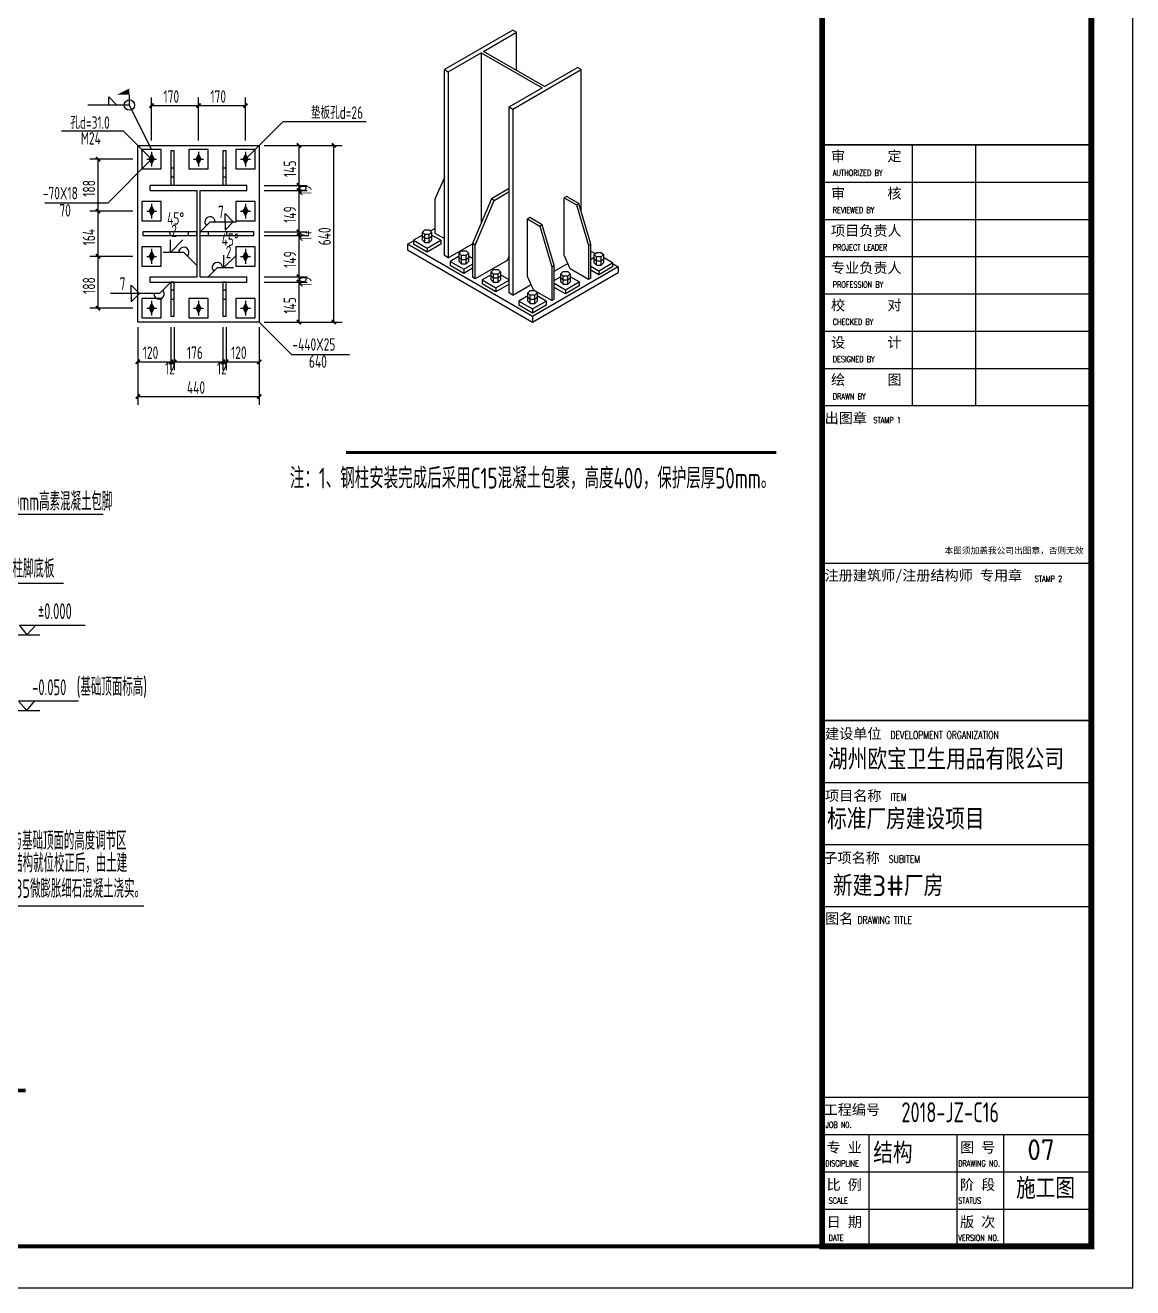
# Model space of a CAD drawing. Extents: x -138012 to 2129925, y -311560 to 0.
# Drawn here: x 629871 to 656620, y -195960 to -165473 of the extents above; entities that cross this region are included whole.
import ezdxf
from ezdxf.enums import TextEntityAlignment as Align

# ---------------------------------------------------------------- set-up
doc = ezdxf.new("R2010")
doc.units = 0
doc.header["$LTSCALE"] = 1000
doc.header["$MEASUREMENT"] = 0
doc.linetypes.add('2', pattern=[5, 1.5, -1, 1.5, -1])
doc.layers.get('0').update_dxf_attribs({"linetype": 'CONTINUOUS'})
for name, color, linetype in [('10', 7, 'CONTINUOUS'), ('BOLT', 7, 'CONTINUOUS'), ('C', 43, 'CONTINUOUS'), ('DIM_SYMB', 3, 'CONTINUOUS'), ('G', 3, 'CONTINUOUS'), ('PUB_TEXT', 7, 'CONTINUOUS'), ('PUB_TITLE', 4, 'CONTINUOUS'), ('TEXT', 7, 'CONTINUOUS'), ('图层1', 53, 'CONTINUOUS'), ('图框', 4, 'CONTINUOUS'), ('尺寸标注', 7, 'CONTINUOUS'), ('柱构件', 2, 'CONTINUOUS'), ('焊缝标注', 253, 'CONTINUOUS'), ('螺栓孔标注', 253, 'CONTINUOUS'), ('钢板标注', 253, 'CONTINUOUS')]:
    doc.layers.add(name, color=color, linetype=linetype)
doc.styles.add('iIcon2', font='')
doc.styles.add('MIMI-TKWZ', font='romanc.shx', dxfattribs={"width": 0.75, "oblique": 15, "bigfont": 'bigfont.shx'})
doc.styles.add('STYLE1', font='tssdeng.shx', dxfattribs={"height": 8, "bigfont": 'tssdchn.shx'})
doc.styles.add('TSSD_Dimension', font='tssdeng.shx', dxfattribs={"width": 0.7, "bigfont": 'hztxt.shx'})
doc.styles.add('TSSD_REIN', font='tssdeng.shx', dxfattribs={"width": 0.7, "bigfont": 'tssdchn.shx'})
doc.styles.get('iIcon2').set_extended_font_data('SimSun')

# ---------------------------------------------------------------- blocks, each defined once
blk = doc.blocks.new('A$C73615854')
at = {"layer": 'BOLT'}
blk.add_hatch(color=256, dxfattribs=at).paths.add_polyline_path([(120, -84), (-12, 180), (120, 444), (252, 180)])
for p, q in [((-144, 180, 302), (384, 180, 302)), ((120, -84, 302), (-12, 180, 302)), ((120, 420, 302), (0, 180, 302)), ((120, -216, 302), (120, 576, 302)), ((120, 444, 302), (252, 180, 302)), ((120, -84, 302), (252, 180, 302))]:
    blk.add_line(p, q, dxfattribs=at)
blk = doc.blocks.new('a3')
at = {"linetype": 'Continuous'}
h = blk.add_hatch(dxfattribs=at)
h.set_pattern_fill('ANSI31', color=4, scale=1865.340904, style=0)
h.set_pattern_definition([(45, (-1162511.03, 2124.53), (-164.8744, 164.8744), [])])
h.paths.add_polyline_path([(3552, 1738), (2568, 1738), (2568, -506), (3552, -506)])
h.paths.add_polyline_path([(5270, 1738), (4059, 1738), (4059, -506), (5270, -506)])
at = {"layer": 'C'}
h = blk.add_hatch(dxfattribs=at)
h.set_pattern_fill('AR-CONC', color=4, scale=74.613636, style=0)
h.set_pattern_definition([(50, (-1162511.03, 2124.53), (535.1739, -46.82165), [55.96023, -615.5625]), (355, (-1162511.03, 2124.53), (-103.52742, 561.2379), [44.76818, -492.45]), (100.4514, (-1162466.43, 2120.63), (431.64689, 514.4159), [47.55887, -523.14762]), (46.1842, (-1162511, 2273.76), (796.30735, -123.49976), [83.94034, -923.34375]), (96.6356, (-1162444.7, 2263.5), (697.38583, 726.82476), [71.3383, -784.7213]), (351.1842, (-1162511, 2273.76), (697.38526, 726.8253), [67.1523, -738.675]), (21, (-1162436.4, 2236.45), (445.37406, -300.4086), [55.96023, -615.5625]), (326, (-1162436.4, 2236.45), (181.54642, 541.06082), [44.76818, -492.45]), (71.4514, (-1162399.3, 2211.4), (626.92065, 240.65173), [47.55887, -523.14762]), (37.5, (-1162511.03, 2124.53), (9.07291, 248.38421), [0, -486.48091, 0, -499.91136, 0, -494.31534]), (7.5, (-1162511.03, 2124.53), (196.28575, 294.28492), [0, -285.02409, 0, -475.28886, 0, -188.39943]), (327.5, (-1162677.42, 2124.53), (398.30433, -16.82901), [0, -186.53409, 0, -581.98636, 0, -772.25113]), (317.5, (-1162752.03, 2124.53), (435.13641, 74.69197), [0, -242.49432, 0, -386.49864, 0, -548.41023])])
h.paths.add_polyline_path([(3552, 1738), (2568, 1738), (2568, -506), (3552, -506)])
h.paths.add_polyline_path([(5270, 1738), (4059, 1738), (4059, -506), (5270, -506)])
for p, q in [((1714, 5798), (3618, 5798)), ((3806, 4783), (3618, 5798)), ((4760, 4578), (5698, 5747)), ((5698, 5747), (7619, 5747)), ((2140, 5257), (5622, 5257)), ((2568, 5257), (2568, 616)), ((5270, 5257), (5270, 648)), ((3552, 5003), (3552, 4571)), ((3552, 5003), (4059, 5003)), ((4059, 5003), (4059, 4571)), ((3552, 4446), (3552, 4045)), ((4059, 4446), (4059, 4045)), ((3552, 3920), (3552, 3554)), ((4059, 3920), (4059, 3554)), ((5270, 3398), (2568, 3398)), ((2568, 3284), (5270, 3284)), ((3552, 2758), (3552, 3125)), ((3552, 3120), (3552, 2758)), ((4059, 2758), (4059, 3125)), ((4059, 3120), (4059, 2758)), ((3552, 2633), (3552, -3631)), ((4059, 2633), (4059, -3307)), ((2568, 1738), (5270, 1738)), ((2710, 542), (2425, 405)), ((2568, 616), (2710, 542)), ((5379, 587), (5163, 428)), ((5270, 648), (5379, 587)), ((2425, 405), (2568, 321)), ((2568, 321), (2568, -506)), ((2630, 284), (2676, 257)), ((5163, 428), (5270, 354)), ((5270, 354), (5270, -506)), ((2379, -506), (3686, -506)), ((3686, -506), (3771, -359)), ((3771, -359), (3874, -644)), ((3874, -644), (3963, -506)), ((3963, -506), (5442, -506)), ((4243, -3491), (5758, -3491)), ((5758, -3491), (5758, -3998)), ((3919, -3998), (5758, -3998))]:
    blk.add_line(p, q)
at = {"color": 3}
for p, q in [((5529, 4329), (4906, 3349)), ((6807, 4329), (5529, 4329)), ((5686, 3284), (6326, 3284)), ((4331, 2181), (4957, -2256)), ((5686, 1734), (6326, 1734)), ((4957, -2256), (8454, -2256))]:
    blk.add_line(p, q, dxfattribs=at)
for points in [[(3302, 4446), (3302, 4076), (4310, 4076), (4310, 4446)], [(4185, 4571), (3427, 4571)], [(3302, 3920), (3302, 3551), (4310, 3551), (4310, 3920)], [(4185, 4045), (3427, 4045)], [(3302, 2758), (3302, 3128), (4310, 3128), (4310, 2758)], [(4185, 2633), (3427, 2633)]]:
    blk.add_lwpolyline(points)
for points in [[(3075, 3541), (3075, 3428), (4526, 3428), (4526, 3541)], [(3075, 3259), (3075, 3145), (4526, 3145), (4526, 3259)]]:
    blk.add_lwpolyline(points, close=True)
for centre, radius, start, end in [((3427, 4446), 125, 0, 180), ((3677, 4446), 125, 90, 180), ((3934, 4446), 125, 0, 90), ((4185, 4446), 125, 0, 180), ((3427, 3920), 125, 0, 180), ((3677, 3920), 125, 90, 180), ((3934, 3920), 125, 0, 90), ((4185, 3920), 125, 0, 180), ((3427, 2758), 125, 180, 0), ((3677, 2758), 125, 180, 270), ((3934, 2758), 125, 270, 0), ((4185, 2758), 125, 180, 0), ((4243, -3307), 184, 180, 270), ((3919, -3631), 367, 180, 270)]:
    blk.add_arc(centre, radius, start, end)
at = {"layer": 'DIM_SYMB', "const_width": 70}
blk.add_lwpolyline([(3136, -6035), (6037, -6035)], dxfattribs=at)
at = {"layer": 'G'}
for p, q in [((3552, 4884), (4059, 4884)), ((3552, 4783), (4059, 4783)), ((3552, 4681), (4059, 4681)), ((5912, 3474), (6061, 3284)), ((7256, 3474), (5912, 3474)), ((6061, 3284), (6241, 3474)), ((3552, 2519), (4059, 2519)), ((3552, 2417), (4059, 2417)), ((3552, 2315), (4059, 2315)), ((3552, 2214), (4059, 2214)), ((3552, 2112), (4059, 2112)), ((3552, 2010), (4059, 2010)), ((3552, 1908), (4059, 1908)), ((3552, 1819), (4059, 1819)), ((5889, 1924), (6061, 1734)), ((7114, 1924), (5889, 1924)), ((6061, 1734), (6218, 1924))]:
    blk.add_line(p, q, dxfattribs=at)
at = {"style": 'TSSD_REIN', "width": 0.6}
for s, p in [('螺纹长度170mm', (2872, 6130)), ('300mm高素混凝土包脚', (6636, 6029)), ('柱脚底板', (6196, 4654)), ('(基础顶面标高)', (7798, 2221)), ('承包方用C35微膨胀细石混凝土浇实。', (6642, -1888))]:
    blk.add_text(s, height=375, dxfattribs=at).set_placement(p, align=Align.MIDDLE)
at = {"color": 7, "style": 'TSSD_REIN', "width": 0.6}
for s, p in [('%%P0.000', (6634, 3764)), ('-0.050', (6519, 2209))]:
    blk.add_text(s, height=325, dxfattribs=at).set_placement(p, align=Align.MIDDLE)
at = {"style": 'TSSD_REIN', "width": 0.6}
for s, p in [('柱脚底板与基础顶面的高度调节区', (4894, -1115)), ('在上部钢结构就位校正后，由土建', (4906, -1572))]:
    blk.add_text(s, height=375, dxfattribs=at).set_placement(p)
blk = doc.blocks.new('564563')
at = {"layer": '图框'}
for p, q in [((189567, -166841), (196067, -166841)), ((189567, -166841), (196067, -166841)), ((191738, -166841), (191738, -173141)), ((193267, -166841), (193267, -173141)), ((189567, -167741), (196067, -167741)), ((189567, -168641), (196067, -168641)), ((189567, -169541), (196067, -169541)), ((189567, -170441), (196067, -170441)), ((189567, -171341), (196067, -171341)), ((189567, -172241), (196067, -172241)), ((189567, -176941), (196067, -176941)), ((189567, -180741), (196067, -180741)), ((189567, -182241), (196067, -182241)), ((189567, -183741), (196067, -183741)), ((189567, -189841), (196067, -189841)), ((189567, -190741), (196067, -190741)), ((190692, -190741), (190692, -193441)), ((192817, -190741), (192817, -193441)), ((193942, -190741), (193942, -193441)), ((189567, -191641), (196067, -191641)), ((189567, -192541), (196067, -192541))]:
    blk.add_line(p, q, dxfattribs=at)
at = {"layer": '图框', "const_width": 140}
blk.add_lwpolyline([(196067, -136041), (189567, -136041), (189567, -193441), (196067, -193441)], close=True, dxfattribs=at)
at = {"layer": '图框', "const_width": 35}
for points in [[(189567, -166841), (196067, -166841)], [(189567, -173141), (196067, -173141)], [(189567, -180741), (196067, -180741)], [(189567, -185241), (196067, -185241)]]:
    blk.add_lwpolyline(points, dxfattribs=at)
at = {"layer": 'PUB_TEXT', "style": 'STYLE1'}
for s, p in [('湖州欧宝卫生用品有限公司', (189709, -181680)), ('标准厂房建设项目', (189685, -183123)), ('新建3#厂房', (189826, -184735))]:
    blk.add_text(s, height=500, dxfattribs=at).set_placement(p, align=Align.MIDDLE_LEFT)
at = {"layer": '图框', "style": 'iIcon2'}
for s, height, p in [('审      定', 250, (189779, -167238)), ('审      核', 250, (189779, -168138)), ('项目负责人', 250, (189779, -169038)), ('专业负责人', 250, (189779, -169938)), ('校      对', 250, (189779, -170838)), ('设      计', 250, (189779, -171738)), ('绘      图', 250, (189779, -172638)), ('出图章', 250, (189624, -173565)), ('本图须加盖我公司出图章，否则无效', 150, (192520, -176714)), ('注册建筑师/注册结构师 专用章', 250, (189624, -177365)), ('建设单位', 250, (189634, -181186)), ('项目名称', 250, (189634, -182686)), ('子项名称', 250, (189595, -184185)), ('图名', 250, (189634, -185651)), ('工程编号', 250, (189600, -190265)), ('专 业', 250, (189673, -191177)), ('图 号', 250, (192895, -191177)), ('比 例', 250, (189673, -192077)), ('阶 段', 250, (192895, -192077)), ('日 期', 250, (189673, -192977)), ('版 次', 250, (192895, -192977))]:
    blk.add_text(s, height=height, dxfattribs=at).set_placement(p)
at = {"layer": '图框', "style": 'MIMI-TKWZ', "width": 0.75}
for s, height, p in [('AUTHORIZED BY', 145, (189823, -167590)), ('REVIEWED BY', 145, (189823, -168490)), ('PROJECT LEADER', 145, (189823, -169390)), ('PROFESSION BY', 145, (189823, -170290)), ('CHECKED BY', 145, (189823, -171190)), ('DESIGNED BY', 145, (189823, -172090)), ('DRAWN BY', 145, (189823, -172990)), ('STAMP 1', 145, (190804, -173562)), ('STAMP 2', 145, (194698, -177395)), ('DEVELOPMENT ORGANIZATION', 180, (191216, -181184)), ('ITEM', 180, (191216, -182684)), ('SUBITEM', 180, (191177, -184182)), ('DRAWING TITLE', 180, (190422, -185655)), ('JOB N0.', 145, (189649, -190581)), ('DISCIPLINE', 145, (189640, -191510)), ('DRAWING NO.', 145, (192851, -191510)), ('SCALE', 145, (189722, -192410)), ('STATUS', 145, (192851, -192410)), ('DATE', 145, (189722, -193310)), ('VERSION NO.', 145, (192851, -193310))]:
    blk.add_text(s, height=height, dxfattribs=at).set_placement(p)

msp = doc.modelspace()

# ---------------------------------------------------------------- linework, layer by layer
at = {"layer": '10'}
msp.add_line((635289.945, -169960.238, -100), (635089.945, -169960.238, -100), dxfattribs=at)
at = {"layer": 'DIM_SYMB', "const_width": 70, "elevation": -100}
msp.add_lwpolyline([(637615.397, -175791.338), (648014.218, -175791.338)], dxfattribs=at)
at = {"layer": 'PUB_TITLE'}
msp.add_lwpolyline([(530519.739, -195959.99), (656619.739, -195959.99), (656619.739, -136559.99), (530519.739, -136559.99)], close=True, dxfattribs=at)
at = {"layer": 'PUB_TITLE', "const_width": 100}
msp.add_lwpolyline([(533019.739, -194959.99), (655619.739, -194959.99), (655619.739, -137559.99), (533019.739, -137559.99)], close=True, dxfattribs=at)
at = {"layer": 'TEXT'}
for p, q in [((632086.624, -167400.259, -4300), (631886.624, -167200.259, -4300)), ((631886.624, -167400.259, -4300), (631886.624, -167200.259, -4300)), ((632386.624, -167400.259, -4300), (632386.624, -167150.259, -4300)), ((632923.282, -168253.573, -4300), (632923.282, -167213.571, -4300)), ((634056.613, -168253.573, -4300), (634056.613, -167213.571, -4300)), ((634056.613, -168253.573, -4300), (634056.613, -167213.571, -4300)), ((635189.945, -168253.573, -4300), (635189.945, -167213.571, -4300)), ((632386.624, -167400.259, -4300), (631386.624, -167400.259, -4300)), ((632923.282, -168473.574, -4300), (632386.624, -167400.259, -4300)), ((632923.282, -167413.571, -4300), (634056.613, -167413.571, -4300)), ((634056.613, -167413.571, -4300), (635189.945, -167413.571, -4300)), ((635189.945, -168706.906, -4300), (636103.281, -167793.576, -4300)), ((636103.281, -167793.576, -4300), (638103.281, -167793.576, -4300)), ((632244.455, -168028.085, -4300), (630744.455, -168028.085, -4300)), ((632923.282, -168706.906, -4300), (632244.455, -168028.085, -4300)), ((635643.277, -168373.574, -4300), (636683.28, -168373.574, -4300)), ((635643.283, -168373.574, -4300), (637523.282, -168373.574, -4300)), ((636483.28, -169340.237, -4300), (636483.28, -168373.574, -4300)), ((637323.282, -172640.237, -4300), (637323.282, -168373.574, -4300)), ((632469.95, -168706.906, -4300), (631429.947, -168706.906, -4300)), ((631629.947, -169960.238, -4300), (631629.947, -168706.906, -4300)), ((632923.282, -168706.906, -4300), (631862.619, -169767.569, -4300)), ((635643.277, -169340.237, -4300), (636683.28, -169340.237, -4300)), ((635643.277, -169340.237, -4300), (636683.28, -169340.237, -4300)), ((635643.277, -169466.903, -4300), (636683.28, -169466.903, -4300)), ((635643.277, -169466.903, -4300), (636683.28, -169466.903, -4300)), ((636483.28, -169466.903, -4300), (636483.28, -169340.237, -4300)), ((636483.28, -170460.238, -4300), (636483.28, -169466.903, -4300)), ((631862.619, -169767.569, -4300), (630347.925, -169767.569, -4300)), ((632469.95, -169960.238, -4300), (631429.947, -169960.238, -4300)), ((632469.95, -169960.238, -4300), (631429.947, -169960.238, -4300)), ((631629.947, -171053.573, -4300), (631629.947, -169960.238, -4300)), ((634695.811, -170020.937, -4300), (634895.811, -170220.937, -4300)), ((634695.811, -170220.937, -4300), (634695.811, -170020.937, -4300)), ((634096.616, -170460.238, -4300), (634335.914, -170220.937, -4300)), ((634335.914, -170220.937, -4300), (634970.196, -170220.937, -4300)), ((634695.811, -170420.937, -4300), (634895.811, -170220.937, -4300)), ((634695.811, -170220.937, -4300), (634695.811, -170420.937, -4300)), ((633378.18, -170957.604, -4300), (633378.18, -170657.604, -4300)), ((633378.18, -170957.604, -4300), (633678.18, -170657.604, -4300)), ((635643.277, -170460.238, -4300), (636683.28, -170460.238, -4300)), ((635643.277, -170460.238, -4300), (636683.28, -170460.238, -4300)), ((635643.277, -170553.573, -4300), (636683.28, -170553.573, -4300)), ((635643.277, -170553.573, -4300), (636683.28, -170553.573, -4300)), ((636483.28, -170553.573, -4300), (636483.28, -170460.238, -4300)), ((636483.28, -171546.908, -4300), (636483.28, -170553.573, -4300)), ((633700.645, -170957.604, -4300), (633200.645, -170957.604, -4300)), ((634016.611, -171273.574, -4300), (633700.645, -170957.604, -4300)), ((634671.53, -171325.168, -100), (634671.53, -171025.168, -100)), ((634671.53, -171325.168, -100), (634971.53, -171025.168, -100)), ((632469.95, -171053.573, -4300), (631429.947, -171053.573, -4300)), ((632469.95, -171053.573, -4300), (631429.947, -171053.573, -4300)), ((631629.947, -172306.906, -4300), (631629.947, -171053.573, -4300)), ((634289.945, -171546.908, -4300), (634511.684, -171325.168, -4300)), ((634511.684, -171325.168, -4300), (634899.929, -171325.168, -4300)), ((635643.277, -171546.908, -4300), (636683.28, -171546.908, -4300)), ((635643.277, -171546.908, -4300), (636683.28, -171546.908, -4300)), ((636483.28, -171673.574, -4300), (636483.28, -171546.908, -4300)), ((632632.516, -171951.265, -100), (632432.516, -171751.265, -100)), ((632432.516, -171951.265, -100), (632432.516, -171751.265, -100)), ((633389.945, -171673.574, -4300), (633112.254, -171951.265, -4300)), ((635643.277, -171673.574, -4300), (636683.28, -171673.574, -4300)), ((635643.277, -171673.574, -4300), (636683.28, -171673.574, -4300)), ((636483.28, -172640.237, -4300), (636483.28, -171673.574, -4300)), ((633112.254, -171951.265, -100), (631932.516, -171951.265, -100)), ((632632.516, -171951.265, -100), (632432.516, -172151.265, -100)), ((632432.516, -171951.265, -100), (632432.516, -172151.265, -100)), ((632469.95, -172306.906, -4300), (631429.947, -172306.906, -4300)), ((632589.945, -172760.238, -4300), (632589.945, -174640.237, -4300)), ((632589.945, -172760.238, -4300), (632589.945, -173800.241, -4300)), ((633389.945, -172760.238, -4300), (633389.945, -173800.241, -4300)), ((633389.945, -172760.238, -4300), (633389.945, -173800.241, -4300)), ((633469.95, -172760.238, -4300), (633469.95, -173800.241, -4300)), ((633469.95, -172760.238, -4300), (633469.95, -173800.241, -4300)), ((634643.277, -172760.238, -4300), (634643.277, -173800.241, -4300)), ((634643.277, -172760.238, -4300), (634643.277, -173800.241, -4300)), ((634723.282, -172760.238, -4300), (634723.282, -173800.241, -4300)), ((634723.282, -172760.238, -4300), (634723.282, -173800.241, -4300)), ((635523.282, -172640.237, -4300), (636303.281, -173420.242, -4300)), ((635523.282, -172760.238, -4300), (635523.282, -174640.237, -4300)), ((635523.282, -172760.238, -4300), (635523.282, -173800.241, -4300)), ((635643.277, -172640.237, -4300), (636683.28, -172640.237, -4300)), ((635643.283, -172640.237, -4300), (637523.282, -172640.237, -4300)), ((636303.281, -173420.242, -4300), (637703.281, -173420.242, -4300)), ((632589.945, -173600.241, -4300), (633389.945, -173600.241, -4300)), ((633389.945, -173600.241, -4300), (633469.95, -173600.241, -4300)), ((633469.95, -173600.241, -4300), (634643.277, -173600.241, -4300)), ((634643.277, -173600.241, -4300), (634723.282, -173600.241, -4300)), ((634723.282, -173600.241, -4300), (635523.282, -173600.241, -4300)), ((632589.945, -174440.237, -4300), (635523.282, -174440.237, -4300))]:
    msp.add_line(p, q, dxfattribs=at)
at = {"layer": '尺寸标注', "const_width": 45, "elevation": -100}
for points in [[(632873.282, -167463.571), (632973.282, -167363.571)], [(634006.613, -167463.571), (634106.613, -167363.571)], [(634006.613, -167463.571), (634106.613, -167363.571)], [(635139.945, -167463.571), (635239.945, -167363.571)], [(636433.28, -168323.574), (636533.28, -168423.574)], [(637273.282, -168323.574), (637373.282, -168423.574)], [(631579.947, -168656.906), (631679.947, -168756.906)], [(636433.28, -169290.237), (636533.28, -169390.237)], [(636433.28, -169290.237), (636533.28, -169390.237)], [(636433.28, -169416.903), (636533.28, -169516.903)], [(636433.28, -169416.903), (636533.28, -169516.903)], [(631579.947, -169910.238), (631679.947, -170010.238)], [(631579.947, -169910.238), (631679.947, -170010.238)], [(636433.28, -170410.238), (636533.28, -170510.238)], [(636433.28, -170410.238), (636533.28, -170510.238)], [(636433.28, -170503.573), (636533.28, -170603.573)], [(636433.28, -170503.573), (636533.28, -170603.573)], [(631579.947, -171003.573), (631679.947, -171103.573)], [(631579.947, -171003.573), (631679.947, -171103.573)], [(636433.28, -171496.908), (636533.28, -171596.908)], [(636433.28, -171496.908), (636533.28, -171596.908)], [(636433.28, -171623.574), (636533.28, -171723.574)], [(636433.28, -171623.574), (636533.28, -171723.574)], [(631579.947, -172256.906), (631679.947, -172356.906)], [(636433.28, -172590.237), (636533.28, -172690.237)], [(637273.282, -172590.237), (637373.282, -172690.237)], [(632539.945, -173650.241), (632639.945, -173550.241)], [(633339.945, -173650.241), (633439.945, -173550.241)], [(633339.945, -173650.241), (633439.945, -173550.241)], [(633419.95, -173650.241), (633519.95, -173550.241)], [(633419.95, -173650.241), (633519.95, -173550.241)], [(634593.277, -173650.241), (634693.277, -173550.241)], [(634593.277, -173650.241), (634693.277, -173550.241)], [(634673.282, -173650.241), (634773.282, -173550.241)], [(634673.282, -173650.241), (634773.282, -173550.241)], [(635473.282, -173650.241), (635573.282, -173550.241)], [(632539.945, -174490.237), (632639.945, -174390.237)], [(635473.282, -174490.237), (635573.282, -174390.237)]]:
    msp.add_lwpolyline(points, dxfattribs=at)
at = {"layer": '柱构件'}
for p, q in [((641648.862, -165591.153, 200), (639998.947, -166543.734, 200)), ((640941.757, -166102.822, 200), (641738.431, -165642.868, 200)), ((641738.431, -165642.868, 200), (641648.862, -165591.153, 200)), ((641738.431, -166562.783, 200), (641738.431, -165642.868, 200)), ((640088.51, -166595.443, 200), (640885.184, -166135.482, 200)), ((640885.184, -166135.482, 200), (640885.184, -170241.983, 200)), ((640885.184, -166135.482, 200), (642355.966, -166984.64, 200)), ((642412.54, -166951.98, 200), (640941.757, -166102.822, 200)), ((639998.947, -171034.463, 200), (639998.947, -166543.734, 200)), ((639998.947, -166543.734, 200), (640088.51, -166595.443, 200)), ((640088.51, -166595.443, 200), (640088.51, -171086.178, 200)), ((641648.862, -167496.31, 200), (643298.776, -166543.734, 200)), ((642412.54, -166951.98, 200), (643209.213, -166492.019, 200)), ((643298.776, -166543.734, 200), (643209.213, -166492.019, 200)), ((643298.776, -169967.752, 200), (643298.776, -166543.734, 200)), ((641559.293, -167444.601, 200), (642355.966, -166984.64, 200)), ((641559.293, -167444.601, 200), (641648.862, -167496.31, 200)), ((641559.293, -171935.33, 200), (641559.293, -167444.601, 200)), ((641648.862, -167496.31, 200), (641648.862, -171987.045, 200)), ((632889.945, -169466.903, -100), (632889.945, -169340.237, -100)), ((635223.282, -169340.237, -100), (632889.945, -169340.237, -100)), ((632889.945, -169466.903, -100), (634016.611, -169466.903, -100)), ((634016.611, -169466.903, -100), (634016.611, -171546.908, -100)), ((634096.616, -169466.903, -100), (635223.282, -169466.903, -100)), ((634096.616, -171546.908, -100), (634096.616, -169466.903, -100)), ((635223.282, -169466.903, -100), (635223.282, -169340.237, -100)), ((640088.51, -171086.178, 200), (640673.056, -170748.69, 200)), ((640088.51, -171086.178, 200), (639998.947, -171034.463, 200)), ((642648.239, -171410.055, 200), (642973.508, -171222.256, 200)), ((632889.945, -171673.574, -100), (632889.945, -171546.908, -100)), ((632889.945, -171546.908, -100), (634016.611, -171546.908, -100)), ((634096.616, -171546.908, -100), (635223.282, -171546.908, -100)), ((635223.282, -171673.574, -100), (635223.282, -171546.908, -100)), ((632889.945, -171673.574, -100), (635223.282, -171673.574, -100)), ((641648.862, -171987.045, 200), (641559.293, -171935.33, 200)), ((641648.862, -171987.045, 200), (642087.265, -171733.932, 200))]:
    msp.add_line(p, q, dxfattribs=at)
at = {"layer": '柱构件', "color": 3}
for p, q in [((632589.945, -172640.237, -100), (632589.945, -168373.574, -100)), ((632589.945, -168373.574, -100), (635523.282, -168373.574, -100)), ((633156.613, -168473.574, -100), (632689.945, -168473.574, -100)), ((632689.945, -168473.574, -100), (632689.945, -168940.237, -100)), ((633156.613, -168940.237, -100), (633156.613, -168473.574, -100)), ((633389.945, -168506.906, -100), (633389.945, -169340.237, -100)), ((633469.95, -168506.906, -100), (633389.945, -168506.906, -100)), ((633469.95, -169340.237, -100), (633469.95, -168506.906, -100)), ((634289.945, -168473.574, -100), (633823.282, -168473.574, -100)), ((633823.282, -168473.574, -100), (633823.282, -168940.237, -100)), ((634289.945, -168940.237, -100), (634289.945, -168473.574, -100)), ((634723.282, -168506.906, -100), (634643.277, -168506.906, -100)), ((634643.277, -168506.906, -100), (634643.277, -169340.237, -100)), ((634723.282, -169340.237, -100), (634723.282, -168506.906, -100)), ((635423.282, -168473.574, -100), (634956.613, -168473.574, -100)), ((634956.613, -168473.574, -100), (634956.613, -168940.237, -100)), ((635423.282, -168940.237, -100), (635423.282, -168473.574, -100)), ((635523.282, -168373.574, -100), (635523.282, -172640.237, -100)), ((632689.945, -168940.237, -100), (633156.613, -168940.237, -100)), ((633469.95, -168920.242, -100), (633389.945, -168920.242, -100)), ((633823.282, -168940.237, -100), (634289.945, -168940.237, -100)), ((634723.282, -168920.242, -100), (634643.277, -168920.242, -100)), ((634956.613, -168940.237, -100), (635423.282, -168940.237, -100)), ((639998.947, -169151.254, 200), (639763.242, -169673.635, 200)), ((633469.95, -169340.237, -100), (633389.945, -169340.237, -100)), ((634723.282, -169340.237, -100), (634643.277, -169340.237, -100)), ((641559.293, -169415.078, 200), (641130.319, -169662.753, 200)), ((641196.311, -169700.851, 200), (641559.293, -169491.287, 200)), ((632689.945, -169726.907, -100), (632689.945, -170193.57, -100)), ((633156.613, -169726.907, -100), (632689.945, -169726.907, -100)), ((633156.613, -170193.57, -100), (633156.613, -169726.907, -100)), ((634956.613, -169726.907, -100), (634956.613, -170193.57, -100)), ((635423.282, -169726.907, -100), (634956.613, -169726.907, -100)), ((635423.282, -170193.57, -100), (635423.282, -169726.907, -100)), ((639763.242, -169673.635, 200), (639763.242, -170490.133, 200)), ((641130.319, -169662.753, 200), (640673.056, -170743.246, 200)), ((640739.054, -170781.35, 200), (641196.311, -169700.851, 200)), ((641196.311, -169700.851, 200), (641130.319, -169662.753, 200)), ((642945.224, -169605.593, 200), (642888.657, -169638.253, 200)), ((642888.657, -171026.297, 200), (642888.657, -169638.253, 200)), ((642888.657, -169638.253, 200), (643185.642, -169809.719, 200)), ((643242.209, -169777.059, 200), (642945.224, -169605.593, 200)), ((643242.209, -169777.059, 200), (643185.642, -169809.719, 200)), ((643185.642, -169809.719, 200), (643477.909, -170794.961, 200)), ((643534.482, -170762.301, 200), (643242.209, -169777.059, 200)), ((642058.982, -170117.269, 200), (642002.414, -170149.929, 200)), ((642355.966, -170288.729, 200), (642058.982, -170117.269, 200)), ((632689.945, -170193.57, -100), (633156.613, -170193.57, -100)), ((634956.613, -170193.57, -100), (635423.282, -170193.57, -100)), ((639659.488, -170441.171, 200), (639763.242, -170381.265, 200)), ((642002.414, -171537.973, 200), (642002.414, -170149.929, 200)), ((642002.414, -170149.929, 200), (642299.399, -170321.389, 200)), ((642355.966, -170288.729, 200), (642299.399, -170321.389, 200)), ((642299.399, -170321.389, 200), (642591.672, -171306.631, 200)), ((642648.239, -171273.971, 200), (642355.966, -170288.729, 200)), ((634016.611, -170460.238, -100), (632723.282, -170460.238, -100)), ((632723.282, -170553.573, -100), (632723.282, -170460.238, -100)), ((632723.282, -170553.573, -100), (634016.611, -170553.573, -100)), ((633369.95, -170553.573, -100), (633369.95, -170460.238, -100)), ((634016.611, -170553.573, -100), (634016.611, -170460.238, -100)), ((635389.945, -170460.238, -100), (634096.616, -170460.238, -100)), ((634096.616, -170553.573, -100), (634096.616, -170460.238, -100)), ((634096.616, -170553.573, -100), (635389.945, -170553.573, -100)), ((634743.277, -170553.573, -100), (634743.277, -170460.238, -100)), ((635389.945, -170553.573, -100), (635389.945, -170460.238, -100)), ((639103.275, -170762.301, 200), (639244.699, -170680.648, 200)), ((639462.68, -170538.467, 200), (639244.699, -170664.321, 200)), ((639244.699, -170664.321, 200), (639244.699, -170762.301, 200)), ((639244.699, -170664.321, 200), (639574.68, -170854.837, 200)), ((639574.68, -170854.837, 200), (639904.666, -170664.321, 200)), ((639904.666, -170664.321, 200), (639686.679, -170538.467, 200)), ((639763.242, -170490.133, 200), (639998.947, -170626.217, 200)), ((639904.666, -170664.321, 200), (639904.666, -170762.301, 200)), ((632689.945, -170820.242, -100), (632689.945, -171286.904, -100)), ((633156.613, -170820.242, -100), (632689.945, -170820.242, -100)), ((633156.613, -171286.904, -100), (633156.613, -170820.242, -100)), ((634956.613, -170820.242, -100), (634956.613, -171286.904, -100)), ((635423.282, -170820.242, -100), (634956.613, -170820.242, -100)), ((635423.282, -171286.904, -100), (635423.282, -170820.242, -100)), ((642120.267, -172504.159, 200), (639103.275, -170762.301, 200)), ((639103.275, -170762.301, 200), (639103.275, -170898.379, 200)), ((639103.275, -170898.379, 200), (642120.267, -172640.243, 200)), ((639574.68, -170952.816, 200), (639244.699, -170762.301, 200)), ((639904.666, -170762.301, 200), (639574.68, -170952.816, 200)), ((639574.68, -170854.837, 200), (639574.68, -170952.816, 200)), ((640673.056, -170743.246, 200), (640673.056, -171559.744, 200)), ((640739.054, -170781.35, 200), (640673.056, -170743.246, 200)), ((640739.054, -171597.848, 200), (640739.054, -170781.35, 200)), ((643030.075, -171352.896, 200), (642888.657, -171026.297, 200)), ((643534.482, -170762.301, 200), (643477.909, -170794.961, 200)), ((643477.909, -170794.961, 200), (643477.909, -171611.453, 200)), ((643534.482, -171578.793, 200), (643534.482, -170762.301, 200)), ((643534.482, -170925.601, 200), (643638.236, -170985.501, 200)), ((632689.945, -171286.904, -100), (633156.613, -171286.904, -100)), ((634956.613, -171286.904, -100), (635423.282, -171286.904, -100)), ((640348.923, -171050.137, 200), (640130.942, -171175.991, 200)), ((640130.942, -171175.991, 200), (640460.922, -171366.507, 200)), ((640130.942, -171175.991, 200), (640130.942, -171273.971, 200)), ((640460.922, -171464.486, 200), (640130.942, -171273.971, 200)), ((640460.922, -171366.507, 200), (640673.056, -171244.033, 200)), ((640673.056, -171107.949, 200), (640572.922, -171050.137, 200)), ((641512.155, -171151.498, 200), (640739.054, -171597.848, 200)), ((641559.293, -171042.63, 200), (641512.155, -171151.498, 200)), ((644194.449, -171306.631, 200), (642120.267, -172504.159, 200)), ((642648.239, -171273.971, 200), (642591.672, -171306.631, 200)), ((642591.672, -171306.631, 200), (642591.672, -172123.129, 200)), ((642648.239, -172090.469, 200), (642648.239, -171273.971, 200)), ((643611.045, -171082.797, 200), (643534.482, -171126.998, 200)), ((643534.482, -171290.298, 200), (643723.044, -171399.166, 200)), ((643723.044, -171399.166, 200), (644053.025, -171208.651, 200)), ((644053.025, -171306.631, 200), (643723.044, -171497.146, 200)), ((644053.025, -171208.651, 200), (643835.044, -171082.797, 200)), ((644053.025, -171208.651, 200), (644053.025, -171306.631, 200)), ((644053.025, -171224.978, 200), (644194.449, -171306.631, 200)), ((644194.449, -171306.631, 200), (644194.449, -171442.715, 200)), ((640673.056, -171342.013, 200), (640460.922, -171464.486, 200)), ((640460.922, -171366.507, 200), (640460.922, -171464.486, 200)), ((640739.054, -171597.848, 200), (640673.056, -171559.744, 200)), ((641122.025, -171496.487, 200), (640904.044, -171622.341, 200)), ((640904.044, -171622.341, 200), (641234.024, -171812.857, 200)), ((640904.044, -171622.341, 200), (640904.044, -171720.321, 200)), ((641234.024, -171812.857, 200), (641559.293, -171625.064, 200)), ((641559.293, -171619.619, 200), (641346.024, -171496.487, 200)), ((642143.839, -171864.572, 200), (642002.414, -171537.973, 200)), ((642120.267, -172640.243, 200), (644194.449, -171442.715, 200)), ((642809.653, -171545.48, 200), (642648.239, -171638.674, 200)), ((643477.909, -171611.453, 200), (643030.075, -171352.896, 200)), ((643251.639, -171671.334, 200), (643033.652, -171545.48, 200)), ((643534.482, -171578.793, 200), (643477.909, -171611.453, 200)), ((643723.044, -171497.146, 200), (643534.482, -171388.278, 200)), ((643723.044, -171399.166, 200), (643723.044, -171497.146, 200)), ((633389.945, -171673.574, -100), (633389.945, -172506.906, -100)), ((633469.95, -171673.574, -100), (633389.945, -171673.574, -100)), ((633469.95, -172506.906, -100), (633469.95, -171673.574, -100)), ((634643.277, -171673.574, -100), (634643.277, -172506.906, -100)), ((634723.282, -171673.574, -100), (634643.277, -171673.574, -100)), ((634723.282, -172506.906, -100), (634723.282, -171673.574, -100)), ((641234.024, -171910.836, 200), (640904.044, -171720.321, 200)), ((641559.293, -171723.043, 200), (641234.024, -171910.836, 200)), ((641234.024, -171812.857, 200), (641234.024, -171910.836, 200)), ((642174.118, -171882.052, 200), (642143.839, -171864.572, 200)), ((642591.672, -172123.129, 200), (642179.196, -171884.982, 200)), ((642648.239, -171703.994, 200), (642921.652, -171861.85, 200)), ((642921.652, -171959.829, 200), (642648.239, -171801.974, 200)), ((642921.652, -171861.85, 200), (643251.639, -171671.334, 200)), ((643251.639, -171769.314, 200), (642921.652, -171959.829, 200)), ((642921.652, -171861.85, 200), (642921.652, -171959.829, 200)), ((643251.639, -171671.334, 200), (643251.639, -171769.314, 200)), ((632689.945, -172073.574, -100), (632689.945, -172540.237, -100)), ((633156.613, -172073.574, -100), (632689.945, -172073.574, -100)), ((633156.613, -172540.237, -100), (633156.613, -172073.574, -100)), ((633469.95, -172093.57, -100), (633389.945, -172093.57, -100)), ((634289.945, -172073.574, -100), (633823.282, -172073.574, -100)), ((633823.282, -172073.574, -100), (633823.282, -172540.237, -100)), ((634289.945, -172540.237, -100), (634289.945, -172073.574, -100)), ((634723.282, -172093.57, -100), (634643.277, -172093.57, -100)), ((634956.613, -172073.574, -100), (634956.613, -172540.237, -100)), ((635423.282, -172073.574, -100), (634956.613, -172073.574, -100)), ((635423.282, -172540.237, -100), (635423.282, -172073.574, -100)), ((642008.267, -172008.163, 200), (641790.28, -172134.011, 200)), ((641790.28, -172134.011, 200), (642120.267, -172324.527, 200)), ((641790.28, -172134.011, 200), (641790.28, -172231.991, 200)), ((642120.267, -172422.506, 200), (641790.28, -172231.991, 200)), ((642120.267, -172324.527, 200), (642450.247, -172134.011, 200)), ((642450.247, -172231.991, 200), (642120.267, -172422.506, 200)), ((642450.247, -172134.011, 200), (642232.266, -172008.163, 200)), ((642450.247, -172134.011, 200), (642450.247, -172231.991, 200)), ((642648.239, -172090.469, 200), (642591.672, -172123.129, 200)), ((632689.945, -172540.237, -100), (633156.613, -172540.237, -100)), ((633469.95, -172506.906, -100), (633389.945, -172506.906, -100)), ((633823.282, -172540.237, -100), (634289.945, -172540.237, -100)), ((634723.282, -172506.906, -100), (634643.277, -172506.906, -100)), ((634956.613, -172540.237, -100), (635423.282, -172540.237, -100)), ((642120.267, -172324.527, 200), (642120.267, -172422.506, 200)), ((642120.267, -172504.159, 200), (642120.267, -172640.243, 200)), ((635523.282, -172640.237, -100), (632589.945, -172640.237, -100))]:
    msp.add_line(p, q, dxfattribs=at)
at = {"layer": '柱构件', "color": 3, "linetype": '2'}
for p, q in [((633469.95, -169140.237, -100), (633389.945, -169140.237, -100)), ((634723.282, -169140.237, -100), (634643.277, -169140.237, -100)), ((633816.611, -170553.573, -100), (633816.611, -170460.238, -100)), ((634296.616, -170553.573, -100), (634296.616, -170460.238, -100)), ((633469.95, -171873.574, -100), (633389.945, -171873.574, -100)), ((634723.282, -171873.574, -100), (634643.277, -171873.574, -100))]:
    msp.add_line(p, q, dxfattribs=at)
at = {"layer": '柱构件', "color": 1}
for p, q in [((639462.68, -170468.362, 200), (639518.68, -170412.362, 200)), ((639518.68, -170412.362, 200), (639630.68, -170412.362, 200)), ((639630.68, -170412.362, 200), (639686.679, -170468.362, 200)), ((639462.68, -170664.321, 200), (639462.68, -170468.362, 200)), ((639518.68, -170524.362, 200), (639462.68, -170468.362, 200)), ((639518.68, -170622.341, 200), (639462.68, -170566.342, 200)), ((639462.68, -170664.321, 200), (639518.68, -170720.321, 200)), ((639518.68, -170720.321, 200), (639518.68, -170524.362, 200)), ((639630.68, -170524.362, 200), (639518.68, -170524.362, 200)), ((639630.68, -170622.341, 200), (639518.68, -170622.341, 200)), ((639518.68, -170720.321, 200), (639630.68, -170720.321, 200)), ((639686.679, -170468.362, 200), (639630.68, -170524.362, 200)), ((639630.68, -170720.321, 200), (639630.68, -170524.362, 200)), ((639686.679, -170566.342, 200), (639630.68, -170622.341, 200)), ((639630.68, -170720.321, 200), (639686.679, -170664.321, 200)), ((639686.679, -170468.362, 200), (639686.679, -170664.321, 200)), ((640348.923, -170980.032, 200), (640404.923, -170924.032, 200)), ((640348.923, -171175.991, 200), (640348.923, -170980.032, 200)), ((640404.923, -171036.032, 200), (640348.923, -170980.032, 200)), ((640404.923, -170924.032, 200), (640516.922, -170924.032, 200)), ((640516.922, -170924.032, 200), (640572.922, -170980.032, 200)), ((640572.922, -170980.032, 200), (640516.922, -171036.032, 200)), ((640572.922, -170980.032, 200), (640572.922, -171175.991, 200)), ((643611.045, -171012.692, 200), (643667.044, -170956.692, 200)), ((643611.045, -171208.651, 200), (643611.045, -171012.692, 200)), ((643667.044, -171068.692, 200), (643611.045, -171012.692, 200)), ((643667.044, -170956.692, 200), (643779.044, -170956.692, 200)), ((643779.044, -170956.692, 200), (643835.044, -171012.692, 200)), ((643835.044, -171012.692, 200), (643779.044, -171068.692, 200)), ((643835.044, -171012.692, 200), (643835.044, -171208.651, 200)), ((640404.923, -171134.011, 200), (640348.923, -171078.012, 200)), ((640348.923, -171175.991, 200), (640404.923, -171231.991, 200)), ((640404.923, -171231.991, 200), (640404.923, -171036.032, 200)), ((640516.922, -171036.032, 200), (640404.923, -171036.032, 200)), ((640516.922, -171134.011, 200), (640404.923, -171134.011, 200)), ((640404.923, -171231.991, 200), (640516.922, -171231.991, 200)), ((640516.922, -171231.991, 200), (640516.922, -171036.032, 200)), ((640572.922, -171078.012, 200), (640516.922, -171134.011, 200)), ((640516.922, -171231.991, 200), (640572.922, -171175.991, 200)), ((643667.044, -171166.671, 200), (643611.045, -171110.672, 200)), ((643611.045, -171208.651, 200), (643667.044, -171264.651, 200)), ((643667.044, -171264.651, 200), (643667.044, -171068.692, 200)), ((643779.044, -171068.692, 200), (643667.044, -171068.692, 200)), ((643779.044, -171166.671, 200), (643667.044, -171166.671, 200)), ((643667.044, -171264.651, 200), (643779.044, -171264.651, 200)), ((643779.044, -171264.651, 200), (643779.044, -171068.692, 200)), ((643835.044, -171110.672, 200), (643779.044, -171166.671, 200)), ((643779.044, -171264.651, 200), (643835.044, -171208.651, 200)), ((641122.025, -171426.382, 200), (641178.025, -171370.382, 200)), ((641122.025, -171622.341, 200), (641122.025, -171426.382, 200)), ((641178.025, -171482.382, 200), (641122.025, -171426.382, 200)), ((641178.025, -171580.361, 200), (641122.025, -171524.362, 200)), ((641122.025, -171622.341, 200), (641178.025, -171678.341, 200)), ((641178.025, -171370.382, 200), (641290.024, -171370.382, 200)), ((641178.025, -171678.341, 200), (641178.025, -171482.382, 200)), ((641290.024, -171482.382, 200), (641178.025, -171482.382, 200)), ((641290.024, -171580.361, 200), (641178.025, -171580.361, 200)), ((641290.024, -171370.382, 200), (641346.024, -171426.382, 200)), ((641346.024, -171426.382, 200), (641290.024, -171482.382, 200)), ((641290.024, -171678.341, 200), (641290.024, -171482.382, 200)), ((641346.024, -171524.362, 200), (641290.024, -171580.361, 200)), ((641290.024, -171678.341, 200), (641346.024, -171622.341, 200)), ((641346.024, -171426.382, 200), (641346.024, -171622.341, 200)), ((642809.653, -171475.375, 200), (642865.653, -171419.375, 200)), ((642809.653, -171671.334, 200), (642809.653, -171475.375, 200)), ((642865.653, -171531.375, 200), (642809.653, -171475.375, 200)), ((642865.653, -171629.354, 200), (642809.653, -171573.355, 200)), ((642865.653, -171419.375, 200), (642977.652, -171419.375, 200)), ((642865.653, -171727.334, 200), (642865.653, -171531.375, 200)), ((642977.652, -171531.375, 200), (642865.653, -171531.375, 200)), ((642977.652, -171629.354, 200), (642865.653, -171629.354, 200)), ((642977.652, -171419.375, 200), (643033.652, -171475.375, 200)), ((643033.652, -171475.375, 200), (642977.652, -171531.375, 200)), ((642977.652, -171727.334, 200), (642977.652, -171531.375, 200)), ((643033.652, -171573.355, 200), (642977.652, -171629.354, 200)), ((643033.652, -171475.375, 200), (643033.652, -171671.334, 200)), ((641178.025, -171678.341, 200), (641290.024, -171678.341, 200)), ((642008.267, -171938.052, 200), (642064.267, -171882.052, 200)), ((642008.267, -172134.011, 200), (642008.267, -171938.052, 200)), ((642064.267, -171994.052, 200), (642008.267, -171938.052, 200)), ((642064.267, -171882.052, 200), (642176.267, -171882.052, 200)), ((642176.267, -171882.052, 200), (642232.266, -171938.052, 200)), ((642232.266, -171938.052, 200), (642176.267, -171994.052, 200)), ((642232.266, -171938.052, 200), (642232.266, -172134.011, 200)), ((642809.653, -171671.334, 200), (642865.653, -171727.334, 200)), ((642865.653, -171727.334, 200), (642977.652, -171727.334, 200)), ((642977.652, -171727.334, 200), (643033.652, -171671.334, 200)), ((642064.267, -172092.031, 200), (642008.267, -172036.032, 200)), ((642008.267, -172134.011, 200), (642064.267, -172190.011, 200)), ((642064.267, -172190.011, 200), (642064.267, -171994.052, 200)), ((642176.267, -171994.052, 200), (642064.267, -171994.052, 200)), ((642176.267, -172092.031, 200), (642064.267, -172092.031, 200)), ((642064.267, -172190.011, 200), (642176.267, -172190.011, 200)), ((642176.267, -172190.011, 200), (642176.267, -171994.052, 200)), ((642232.266, -172036.032, 200), (642176.267, -172092.031, 200)), ((642176.267, -172190.011, 200), (642232.266, -172134.011, 200))]:
    msp.add_line(p, q, dxfattribs=at)
at = {"layer": '焊缝标注'}
msp.add_circle((632386.624, -167400.259, -100), 125, dxfattribs=at)
for centre, start, end in [((634335.914, -170220.937, -100), 0, 225.0000063), ((633700.645, -170957.604, -100), 314.9999988, 180.000005), ((634511.684, -171325.168, -100), 0, 225.0000063), ((633103.986, -171959.533, 4100), 176.2076453, 44.9999974)]:
    msp.add_arc(centre, 125, start, end, dxfattribs=at)
for points in [[(632386.624, -167150.259, -100), (632086.624, -167150.259, -100), (632386.624, -167000.259, -100)], [(632923.282, -168473.574, -100), (632891.977, -168377.42, -100), (632865.14, -168390.835, -100)], [(634096.616, -170460.238, -100), (634177.933, -170400.137, -100), (634156.717, -170378.921, -100)], [(634016.611, -171273.574, -100), (633956.51, -171192.257, -100), (633935.294, -171213.467, -100)], [(634289.945, -171546.908, -100), (634371.262, -171486.801, -100), (634350.052, -171465.591, -100)], [(633389.945, -171673.574, -100), (633308.628, -171733.676, -100), (633329.843, -171754.892, -100)]]:
    msp.add_solid(points, dxfattribs=at)
at = {"layer": '螺栓孔标注', "const_width": 10, "elevation": -100}
msp.add_lwpolyline([(632928.281, -168706.906, 1), (632918.282, -168706.906, 1), (632928.281, -168706.906, 1)], format="xyb", close=True, dxfattribs=at)
at = {"layer": '钢板标注', "const_width": 10, "elevation": -100}
for points in [[(632928.281, -168706.906, 1), (632918.282, -168706.906, 1), (632928.281, -168706.906, 1)], [(635528.281, -172640.237, 1), (635518.282, -172640.237, 1), (635528.281, -172640.237, 1)]]:
    msp.add_lwpolyline(points, format="xyb", close=True, dxfattribs=at)

# ---------------------------------------------------------------- block references
at = {"extrusion": (0, 0, -1), "xscale": 0.4490555403754115, "yscale": 0.4490555403754115, "zscale": -0.44905553994613, "rotation": 180}
for p in [(-632869.477, -168626.059, 1935.615), (-634002.815, -168626.059, 1935.615), (-635136.146, -168626.059, 1935.615), (-632869.477, -169879.391, 1935.615), (-635136.146, -169879.391, 1935.615), (-632869.477, -170972.726, 1935.615), (-635136.146, -170972.726, 1935.615), (-632869.477, -172226.059, 1935.615), (-634002.815, -172226.059, 1935.615), (-635136.146, -172226.059, 1935.615)]:
    msp.add_blockref('A$C73615854', p, dxfattribs=at)
at = {"xscale": 1.181249999994179, "yscale": 1.181249999994179, "zscale": 1.181249999994179}
msp.add_blockref('a3', (622750.799, -184068.906), dxfattribs=at)
at = {"layer": 'TEXT'}
msp.add_blockref('564563', (459552.956, -1518.542), dxfattribs=at)

# ---------------------------------------------------------------- texts
at = {"layer": 'PUB_TEXT', "style": 'STYLE1'}
for s, p in [('结构', (650352.763, -192707.348)), ('07', (654073.448, -192627.971)), ('施工图', (653800.827, -193560.291))]:
    msp.add_text(s, height=500, dxfattribs=at).set_placement(p, align=Align.MIDDLE_LEFT)
at = {"layer": 'TEXT', "width": 0.7}
for s, height, style, p in [('170', 300, 'TSSD_REIN', (633209.946, -167343.57, -100)), ('170', 300, 'TSSD_REIN', (634343.277, -167343.57, -100)), ('孔d=31.0', 300, 'TSSD_REIN', (630959.968, -167972.957, -4300)), ('垫板孔d=26', 300, 'TSSD_REIN', (636772.437, -167732.604, -4300)), ('M24', 300, 'TSSD_REIN', (631214.456, -168353.085, -100)), ('-70X18', 300, 'TSSD_REIN', (630295.587, -169677.566, -100)), ('70', 300, 'TSSD_REIN', (630695.587, -170092.569, -100)), ('45°', 300, 'TSSD_REIN', (633298.181, -170287.603, -100)), ('7', 300, 'TSSD_REIN', (634527.796, -170130.941, -100)), ('2', 300, 'TSSD_REIN', (633398.181, -170587.603, -100)), ('45°', 300, 'TSSD_REIN', (634614.701, -170800.494, -100)), ('2', 300, 'TSSD_REIN', (634714.701, -171100.494, -100)), ('7', 300, 'TSSD_REIN', (632152.517, -171861.263, 4100)), ('-440X25', 300, 'TSSD_REIN', (636323.282, -173330.239, -100)), ('120', 300, 'TSSD_REIN', (632709.946, -173530.239, -100)), ('176', 300, 'TSSD_REIN', (633776.615, -173530.239, -100)), ('120', 300, 'TSSD_REIN', (634843.277, -173530.239, -100)), ('640', 300, 'TSSD_REIN', (636723.282, -173745.242, -100)), ('12', 300, 'TSSD_REIN', (633249.948, -173905.239, -100)), ('12', 300, 'TSSD_REIN', (634503.281, -173905.239, -100)), ('440', 300, 'TSSD_REIN', (633776.615, -174370.242, -100)), ('注：1、钢柱安装完成后采用C15混凝土包裹，高度400，保护层厚50mm。', 500, 'TSSD_Dimension', (636262.054, -176659.429, -13261.488))]:
    msp.add_text(s, height=height, dxfattribs=dict(at, style=style)).set_placement(p)
at = {"layer": 'TEXT', "style": 'TSSD_REIN', "width": 0.7}
for s, p in [('145', (636413.278, -169136.904, -100)), ('188', (631559.946, -169613.571, -100)), ('19', (636788.278, -169583.572, -100)), ('149', (636413.278, -170243.57, -100)), ('164', (631559.946, -170786.904, -100)), ('640', (637253.281, -170786.904, -100)), ('14', (636788.278, -170686.904, -100)), ('149', (636413.278, -171330.239, -100)), ('188', (631559.946, -171960.238, -100)), ('19', (636788.278, -171790.237, -100)), ('145', (636413.278, -172436.904, -100))]:
    msp.add_text(s, height=300, rotation=90, dxfattribs=at).set_placement(p)
at = {"layer": '图层1', "style": 'TSSD_REIN', "width": 0.7}
msp.add_text('2018-JZ-C16 ', height=482.2695, dxfattribs=at).set_placement((651032.35, -191962.925))

doc.saveas('drawing.dxf')
